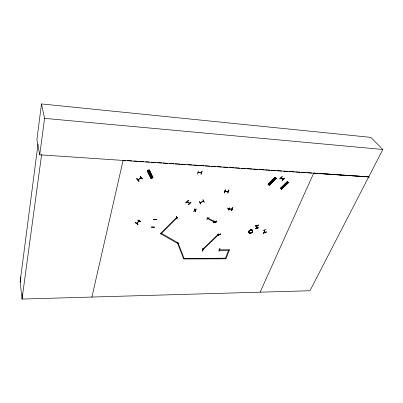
<?xml version="1.0" encoding="UTF-8"?>
<svg xmlns="http://www.w3.org/2000/svg" width="403" height="403" viewBox="0 0 403 403"><rect width="100%" height="100%" fill="white"/><g stroke="black" fill="none" stroke-linecap="round" stroke-linejoin="round"><path stroke-width="0.6" d="M229.448 207.565L228.395 210.421M137.947 224.254L135.257 222.537L137.841 224.375M264.499 230.184L264.821 232.536L264.62 232.128M264.519 230.39L264.227 230.002M264.937 232.44L264.801 232.511M225.423 189.878L224.209 192.901L225.287 189.873M256.696 225.504L256.963 228.103M256.938 227.937L256.953 227.655M202.235 251.084L203.147 248.374L202.2 250.988M20.2 282.145L20.835 276.881M22.704 293.757L22.034 299.066L309.967 290.739L382.85 149.483L370.785 137.368L41.484 103.934L36.91 139.655L39.731 154.828L368.725 176.907M38.043 143.952L20.15 281.662L22.034 299.066L41.635 154.414M39.731 154.828L44.592 118.371L41.484 103.934M194.578 210.29L195.369 210.492L195.097 210.316M195.344 210.462L195.017 210.114M141.221 177.748L137.836 179.708M138.113 179.481L138.305 179.829M141.005 178.04L141.186 177.768M138.839 181.315L136.844 178.605M187.168 201.843L187.536 201.913M200.16 202.749L203.429 201.032M200.442 202.568L200.447 202.402M177.129 218.95L176.207 216.361L176.988 219.01M207.686 218.124L207.872 218.592L207.847 218.23M187.33 201.747L189.677 203.404L189.36 203.077M203.5 201.142L200.205 202.835M136.708 178.846L139.025 181.204L136.829 178.63M198.437 170.912L197.46 174.151M281.244 178.066L281.173 177.723M282.911 179.073L283.324 179.234M256.706 225.675L256.867 225.927L256.837 225.408L256.998 225.66M256.842 227.69L257.094 228.118L256.978 225.645M91.854 297.263L123.122 160.303L125.63 160.47M176.69 217.63L177.038 217.494M177.098 217.585L177.003 217.323M215.157 221.761L215.041 222.073L214.96 221.801M153.417 219.303L156.994 219.363L153.442 219.252M152.979 227.03L152.893 226.803M154.697 227.101L151.18 227.02M218.733 234.254L218.915 234.712L218.834 234.445M198.004 172.474L198.382 172.514L198.019 172.625M201.223 172.675L201.54 172.711M202.22 171.159L201.006 174.368L201.974 171.038M229.393 249.689L226.023 258.822L183.97 258.963L184.141 258.459L178.02 242.732M224.39 192.911L225.378 189.788M224.945 191.354L228.234 191.621M228.975 190.065L227.876 193.057L227.645 192.946M202.225 251.089L203.147 248.374M203.016 249.386L203.082 249.845L202.911 249.638M231.916 209.061L232.204 209.086L232.027 208.84M232.899 207.706L231.654 210.562L232.677 207.59M231.584 210.442L232.753 207.686M229.196 250.187L219.096 250.344L219.282 249.84L229.488 249.875M136.602 223.428L139.1 220.738M139.191 220.799L138.919 221.171M219.348 249.593L219.167 249.925L219.036 249.684M219.932 248.45L219.141 251.134M215.001 221.741L215.318 221.59M228.229 208.683C228.859 209.051 227.67 209.353 228.425 208.86M228.496 208.95L228.31 208.648M260.106 292.23L313.725 173.114L318.093 173.406M194.755 210.522L194.926 210.079M213.852 221.04L216.184 222.511L213.832 220.899M138.229 179.526L138.033 180.015L141.257 177.854M151.08 178.438L147.246 170.796L149.191 169.829L153.069 177.658L151.075 178.443L151.468 178.317L147.71 170.484L147.493 170.696L151.216 178.494L151.609 178.307L147.71 170.484M152.445 177.945L152.717 177.819L148.833 169.985L152.445 177.945L148.757 170.137M152.893 177.632L149.191 169.88M147.886 170.519L151.432 178.333M149.009 170.021L152.712 177.829M136.763 223.443L136.924 223.05M139.231 221.086L139.166 220.824M214.96 221.862L214.849 221.585M219.046 234.642L218.844 234.208M215.691 222.003L215.338 222.673L206.981 218.33L207.338 217.655M282.307 176.539L279.682 179.058L282.216 176.428M282.891 179.033L283.324 179.275L281.002 177.592M281.979 180.514L284.493 177.945M284.558 178.035L282.06 180.63M228.98 208.971L229.337 208.986L228.939 208.734M225.529 258.147L183.516 258.711L177.632 243.377L160.454 233.649L176.862 217.162M177.355 217.464L160.958 233.931L160.454 233.649M268.066 184.342L275.027 177.436L276.11 178.247L269.179 185.153L276.02 178.217M275.163 177.577L268.302 184.514M268.393 184.604L275.385 177.738L275.022 177.471M268.897 184.972L275.899 178.091L276.251 178.388L269.259 185.234L268.927 184.952M275.919 178.121L268.902 184.977M268.02 184.332L269.149 185.098L276.11 178.247M257.003 225.871L256.726 225.438M202.764 249.754L203.117 249.754M280.705 188.488L287.737 181.829L280.8 188.584L280.428 188.307L287.369 181.552L288.578 182.468L281.626 189.188L288.568 182.463M280.664 188.438L287.636 181.733L287.369 181.552L280.498 188.337M280.795 188.579L287.732 181.829M281.44 189.057L288.437 182.322L288.205 182.191L281.274 188.931L281.647 189.203M281.304 188.957L288.236 182.171M196.326 209.122L193.647 211.504L196.256 209.001M177.552 243.185L178.101 242.923L161.356 233.272M219.146 249.81L219.459 249.815M137.897 220.174L140.697 221.68L137.866 220.033M207.782 218.355L207.872 218.592L207.636 218.134M206.679 219.726L209.202 217.333M136.733 223.484L139.247 221.051M137.836 224.406L137.932 224.139M215.142 221.287L215.177 222.003L214.92 221.464M229.604 209.62L227.267 207.988M219.086 234.143L203.102 249.573L202.664 249.316L218.648 233.871M188.533 200.528L185.763 202.916L188.463 200.402M188.478 204.789C191.652 200.77 192.216 202.15 188.282 204.578M188.342 204.699L190.936 202.125M200.765 203.883L199.359 201.641M152.576 177.829L148.848 170.026M198.024 172.494L201.5 172.706M228.975 209.071L232.153 209.197L231.977 208.986M202.734 249.517L203.036 249.855M219.172 249.915L219.454 249.9L219.328 249.568M281.48 189.083L280.428 188.307M140.219 176.504L142.496 178.907L140.168 176.408M268.262 184.463L275.244 177.592M204.12 202.306L202.774 199.732M200.644 204.104L199.535 201.565M137.912 220.129L140.566 221.771M149.09 174.282L150.913 173.461M150.702 177.658L152.515 176.841M147.74 171.451L149.568 170.63M147.992 171.985L149.825 171.164M148.375 172.781L150.203 171.96M148.712 173.486L150.541 172.665M177.632 243.377L178.277 243.12M217.298 235.236C223.655 232.199 219.474 235.619 217.288 235.211M216.653 221.071L213.303 222.305M216.673 221.121L213.363 222.436L216.607 220.99M194.805 208.956L195.475 211.6M194.689 210.431L194.992 210.285M177.068 217.585L176.806 217.716M195.41 211.515L195.656 211.565L194.79 208.956M189.571 203.495L187.199 201.832M265.975 229.574L262.811 230.672M263.255 233.035L266.433 231.901L263.3 233.115M266.448 232.007L263.34 233.251L263.245 233.01M258.64 227.791C256.787 227.987 252.107 229.791 258.63 227.675M255.28 226.063L258.504 225.106M255.301 226.113L258.499 225.015L255.285 225.967M203.001 199.752L204.291 202.2M219.383 249.915L219.192 249.653M232.093 209.197L231.806 208.835M225.02 191.339L228.158 191.632M154.747 227.232L151.216 227.131M229.015 208.971L232.163 209.071M228.98 190.07L228.728 189.944M197.989 172.605L201.465 172.816L201.122 172.822M127.514 160.596L131.902 160.893M133.781 161.019L138.169 161.311M139.423 161.396L143.816 161.694M145.695 161.82L149.458 162.071M151.337 162.197L155.724 162.495M157.608 162.621L161.996 162.913M163.25 162.998L167.638 163.296M169.522 163.422L173.91 163.714M175.164 163.799L180.176 164.137M181.431 164.222L185.823 164.515M187.702 164.641L192.09 164.938M193.344 165.023L198.362 165.356M199.616 165.442L204.004 165.739M205.258 165.824L209.646 166.117M211.525 166.243L215.917 166.54M217.172 166.62L221.559 166.918M223.438 167.044L227.826 167.341M229.71 167.467L234.098 167.759M235.352 167.844L239.74 168.142M241.624 168.268L246.011 168.56M247.266 168.645L252.278 168.983M253.532 169.069L257.925 169.361M259.174 169.446L264.192 169.784M265.446 169.87L269.834 170.162M271.088 170.247L276.105 170.585M277.36 170.665L281.747 170.963M283.626 171.089L288.019 171.386M289.273 171.466L294.286 171.804M295.54 171.89L299.928 172.187M301.182 172.267L306.199 172.605M307.454 172.691L311.841 172.988M324.334 173.824L319.342 173.492L369.496 176.972M325.584 173.91L329.951 174.202M331.201 174.287L336.193 174.62M337.442 174.706L341.905 175.109M343.059 175.083L348.051 175.421M349.295 175.501L354.287 175.839M355.532 175.92L359.899 176.217M361.143 176.297L366.136 176.635M367.38 176.721L368.629 176.801M313.725 173.114L318.088 173.416M44.592 118.371L382.85 149.483M151.216 178.494L147.357 170.645L151.251 178.474M218.894 234.682L218.723 234.284M202.795 249.86L203.082 249.845L202.956 249.507M264.469 230.194L264.922 232.471L264.65 232.093M227.735 193.047L228.753 189.954M188.493 200.487L185.768 202.911M207.792 218.34L207.545 218.214M207.429 217.842L215.786 222.189M176.947 217.353L177.436 217.65M135.287 222.627L137.977 224.27M218.743 234.057L219.177 234.329M195.254 210.562L194.845 210.079M281.037 177.904L283.238 179.365M268.756 183.617L269.849 184.408M271.788 180.63L272.881 181.426M281.158 187.607L282.216 188.377M272.499 179.929L273.592 180.73M273.128 179.31L274.216 180.111M274.312 178.141L275.4 178.947M273.839 178.61L274.927 179.411M284.175 184.67L285.228 185.451M285.505 183.375L286.553 184.156M284.876 183.985L285.929 184.765M286.211 182.685L287.258 183.471M286.679 182.227L287.732 183.012M219.973 248.53L218.92 251.024M268.05 184.312L268.403 184.609M136.859 178.715L139.025 181.204M283.032 179.275L283.017 178.942M264.207 230.063L264.383 230.43M264.756 232.052L264.952 232.43M256.812 227.725L256.983 228.153L256.822 227.902M255.366 228.491L255.442 228.743M228.053 208.85L228.219 209.182M215.278 221.378L215.106 221.801L214.995 221.554M214.88 221.821L215.041 222.073M228.607 250.187L225.342 258.635M151.337 178.433L147.604 170.635L151.372 178.418M202.664 249.533L202.79 249.87L202.628 249.623M137.886 179.632L137.957 179.904M138.839 220.945L138.985 221.297M194.624 209.041L195.465 211.64M288.352 182.302L281.42 189.042L288.352 182.302M220.587 234.042L217.343 235.317L220.587 234.057M250.041 233.231A2.141 1.466 -29.4 0 0 252.681 230.788A2.141 1.466 -29.4 0 0 249.422 230.723A2.141 1.466 -29.4 0 0 250.041 233.231A2.136 1.461 -29.4 0 0 252.676 230.793A2.136 1.461 -29.4 0 0 249.427 230.728A2.136 1.461 -29.4 0 0 250.046 233.231M249.996 233.141A2.136 1.461 -29.4 0 0 252.626 230.702A2.131 1.456 -29.4 0 0 249.376 230.637A2.136 1.461 -29.4 0 0 249.996 233.141M252.626 230.702A2.136 1.461 -29.4 0 0 249.376 230.637A2.131 1.456 -29.4 0 0 249.996 233.136A2.131 1.456 -29.4 0 0 252.621 230.702"/></g></svg>
